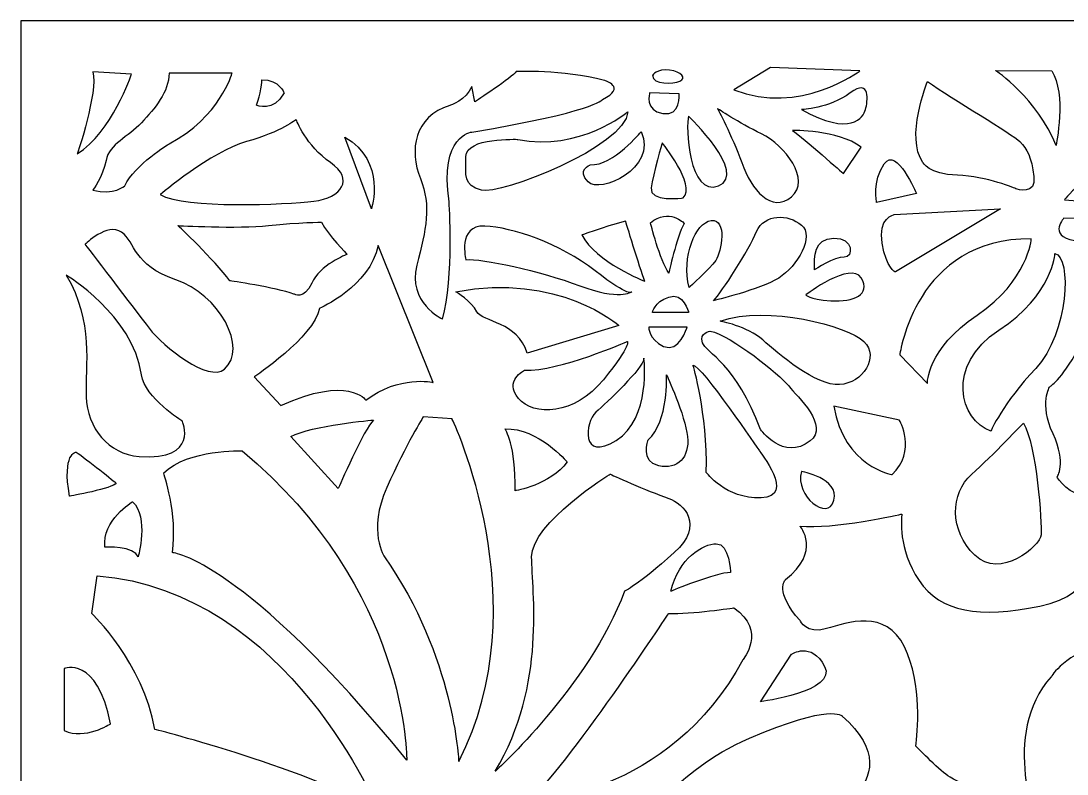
# Model space of a CAD drawing. Header units: centimetres. Extents: x 10.6 to 19.7, y -9 to 9.
# Drawn here: x 10.57 to 16.57, y 4.67 to 9 of the extents above; entities that cross this region are included whole.
import ezdxf

# ---------------------------------------------------------------- set-up
doc = ezdxf.new("R2010")
doc.units = ezdxf.units.CM
doc.header["$MEASUREMENT"] = 0
doc.layers.add('layer 1', color=7, linetype='Continuous')

msp = doc.modelspace()

# ---------------------------------------------------------------- linework, layer by layer
at = {"layer": 'layer 1', "color": 250}
msp.add_open_spline([(10.56679, 9.00077), (10.56679, 9.00077), (19.7069, 9.00077), (19.7069, 9.00077), (19.7069, 9.00077), (19.7069, 9.00077), (19.7069, -9.00021), (19.7069, -9.00021), (19.7069, -9.00021), (19.7069, -9.00021), (10.56679, -9.00021), (10.56679, -9.00021), (10.56679, -9.00021), (10.56679, -9.00021), (10.56679, 9.00077), (10.56679, 9.00077)], degree=3, knots=[0, 0, 0, 0, 0.2, 0.2, 0.2, 0.2, 0.4, 0.4, 0.4, 0.4, 0.6, 0.6, 0.6, 0.6, 1, 1, 1, 1], dxfattribs=at)
at = {"layer": 'layer 1', "color": 7}
for points, knots in [([(13.17352, 8.53591), (13.17352, 8.53591), (13.39357, 8.67979), (13.41048, 8.70942), (13.41048, 8.70942), (13.41048, 8.70942), (13.67285, 8.72211), (13.91827, 8.65864), (13.91827, 8.65864), (13.91827, 8.65864), (14.04945, 8.62055), (13.90557, 8.54861), (13.90557, 8.54861), (13.90557, 8.54861), (13.85057, 8.47667), (13.15661, 8.36242), (13.15661, 8.36242), (13.15661, 8.36242), (12.96618, 8.34549), (13.02542, 7.96043), (13.02542, 7.96043), (13.02542, 7.96043), (13.05504, 7.5288), (12.98734, 7.28761), (12.98734, 7.28761), (12.98734, 7.28761), (12.78422, 7.38493), (12.83923, 7.5965), (12.83923, 7.5965), (12.89424, 7.80809), (12.92387, 7.93503), (12.86039, 8.09584), (12.86039, 8.09584), (12.79692, 8.25663), (12.8223, 8.45129), (13.02965, 8.51476), (13.02965, 8.51476), (13.02965, 8.51476), (13.12275, 8.54438), (13.15661, 8.62478), (13.15661, 8.62478), (13.15661, 8.62478), (13.17352, 8.53591), (13.17352, 8.53591)], [0, 0, 0, 0, 0.0833333, 0.0833333, 0.0833333, 0.0833333, 0.1666667, 0.1666667, 0.1666667, 0.1666667, 0.25, 0.25, 0.25, 0.25, 0.3333333, 0.3333333, 0.3333333, 0.3333333, 0.4166667, 0.4166667, 0.4166667, 0.4166667, 0.5, 0.5, 0.5, 0.5, 0.5833333, 0.5833333, 0.5833333, 0.5833333, 0.6666667, 0.6666667, 0.6666667, 0.6666667, 0.75, 0.75, 0.75, 0.75, 0.8333333, 0.8333333, 0.8333333, 0.8333333, 1, 1, 1, 1]), ([(14.19332, 8.68825), (14.19332, 8.68825), (14.21872, 8.72634), (14.29064, 8.71788), (14.29064, 8.71788), (14.36259, 8.70942), (14.38797, 8.67134), (14.34989, 8.65441), (14.34989, 8.65441), (14.3118, 8.63748), (14.19332, 8.63325), (14.19332, 8.68825)], [0, 0, 0, 0, 0.25, 0.25, 0.25, 0.25, 0.5, 0.5, 0.5, 0.5, 1, 1, 1, 1]), ([(14.66091, 8.60574), (14.66091, 8.60574), (14.87037, 8.73269), (14.87037, 8.73269), (14.87037, 8.73269), (14.87037, 8.73269), (15.38448, 8.71365), (15.38448, 8.71365), (15.38448, 8.71365), (15.38448, 8.71365), (15.03539, 8.4534), (14.66091, 8.60574)], [0, 0, 0, 0, 0.25, 0.25, 0.25, 0.25, 0.5, 0.5, 0.5, 0.5, 1, 1, 1, 1]), ([(16.16267, 8.71618), (16.16267, 8.71618), (16.40386, 8.5537), (16.5105, 8.28455), (16.5105, 8.28455), (16.5105, 8.28455), (16.57144, 8.58416), (16.48511, 8.71365), (16.48511, 8.71365), (16.48511, 8.71365), (16.16267, 8.71618), (16.16267, 8.71618)], [0, 0, 0, 0, 0.25, 0.25, 0.25, 0.25, 0.5, 0.5, 0.5, 0.5, 1, 1, 1, 1]), ([(10.97947, 8.70729), (10.97947, 8.70729), (11.20163, 8.69461), (11.20163, 8.69461), (11.20163, 8.69461), (11.20163, 8.69461), (11.08738, 8.35819), (10.89061, 8.23759), (10.89061, 8.23759), (10.89061, 8.23759), (11.01121, 8.59304), (10.97947, 8.70729)], [0, 0, 0, 0, 0.25, 0.25, 0.25, 0.25, 0.5, 0.5, 0.5, 0.5, 1, 1, 1, 1]), ([(10.97947, 8.02813), (10.97947, 8.02813), (11.0366, 8.1043), (11.05564, 8.19951), (11.05564, 8.19951), (11.07468, 8.29472), (11.18259, 8.3328), (11.25875, 8.41532), (11.25875, 8.41532), (11.33492, 8.49783), (11.41744, 8.59304), (11.41744, 8.70095), (11.41744, 8.70095), (11.41744, 8.70095), (11.77923, 8.70095), (11.77923, 8.70095), (11.77923, 8.70095), (11.77923, 8.70095), (11.70942, 8.44706), (11.41744, 8.29472), (11.41744, 8.29472), (11.41744, 8.29472), (11.22068, 8.17411), (11.16355, 8.05351), (11.16355, 8.05351), (11.16355, 8.05351), (11.10007, 7.99638), (10.97947, 8.02813)], [0, 0, 0, 0, 0.125, 0.125, 0.125, 0.125, 0.25, 0.25, 0.25, 0.25, 0.375, 0.375, 0.375, 0.375, 0.5, 0.5, 0.5, 0.5, 0.625, 0.625, 0.625, 0.625, 0.75, 0.75, 0.75, 0.75, 1, 1, 1, 1]), ([(11.95061, 8.66287), (11.95061, 8.66287), (11.94427, 8.574), (11.91887, 8.51687), (11.91887, 8.51687), (11.91887, 8.51687), (12.02042, 8.47244), (12.07755, 8.5867), (12.07755, 8.5867), (12.07755, 8.5867), (12.05217, 8.66287), (11.95061, 8.66287)], [0, 0, 0, 0, 0.25, 0.25, 0.25, 0.25, 0.5, 0.5, 0.5, 0.5, 1, 1, 1, 1]), ([(15.04809, 8.49149), (15.04809, 8.49149), (15.20676, 8.49783), (15.32736, 8.5867), (15.32736, 8.5867), (15.44795, 8.67557), (15.42891, 8.53591), (15.41623, 8.49149), (15.41623, 8.49149), (15.40353, 8.44706), (15.3337, 8.3328), (15.04809, 8.49149)], [0, 0, 0, 0, 0.25, 0.25, 0.25, 0.25, 0.5, 0.5, 0.5, 0.5, 1, 1, 1, 1]), ([(15.77167, 8.65272), (15.77167, 8.65272), (15.64218, 8.32772), (15.74629, 8.18808), (15.74629, 8.18808), (15.74629, 8.18808), (15.77676, 8.11953), (15.94431, 8.11445), (15.94431, 8.11445), (16.11189, 8.10938), (16.28199, 8.03574), (16.28199, 8.03574), (16.28199, 8.03574), (16.28199, 8.03574), (16.39878, 7.99513), (16.38355, 8.10683), (16.38355, 8.10683), (16.36831, 8.21855), (16.34546, 8.26425), (16.30231, 8.3074), (16.30231, 8.3074), (16.25914, 8.35057), (15.91385, 8.5537), (15.77167, 8.65272)], [0, 0, 0, 0, 0.1428571, 0.1428571, 0.1428571, 0.1428571, 0.2857143, 0.2857143, 0.2857143, 0.2857143, 0.4285714, 0.4285714, 0.4285714, 0.4285714, 0.5714286, 0.5714286, 0.5714286, 0.5714286, 0.7142857, 0.7142857, 0.7142857, 0.7142857, 1, 1, 1, 1]), ([(14.17639, 8.5867), (14.17639, 8.5867), (14.34566, 8.58247), (14.34566, 8.58247), (14.34566, 8.58247), (14.34566, 8.58247), (14.35836, 8.45129), (14.25256, 8.46821), (14.25256, 8.46821), (14.14678, 8.48514), (14.17639, 8.5867), (14.17639, 8.5867)], [0, 0, 0, 0, 0.25, 0.25, 0.25, 0.25, 0.5, 0.5, 0.5, 0.5, 1, 1, 1, 1]), ([(14.05157, 8.47879), (14.05157, 8.47879), (13.77229, 8.24711), (13.42001, 8.3201), (13.42001, 8.3201), (13.42001, 8.3201), (13.12169, 8.3328), (13.12169, 8.22171), (13.12169, 8.22171), (13.12169, 8.11064), (13.10582, 8.05669), (13.21054, 8.02813), (13.21054, 8.02813), (13.31527, 7.99956), (14.03887, 8.27568), (14.05157, 8.47879)], [0, 0, 0, 0, 0.2, 0.2, 0.2, 0.2, 0.4, 0.4, 0.4, 0.4, 0.6, 0.6, 0.6, 0.6, 1, 1, 1, 1]), ([(14.56569, 8.49783), (14.56569, 8.49783), (14.68629, 8.41532), (14.81959, 8.35185), (14.81959, 8.35185), (14.95288, 8.28836), (15.10521, 8.08525), (14.99097, 7.99004), (14.99097, 7.99004), (14.87671, 7.89483), (14.76246, 8.02813), (14.70533, 8.18681), (14.70533, 8.18681), (14.64821, 8.34549), (14.56569, 8.49783), (14.56569, 8.49783)], [0, 0, 0, 0, 0.2, 0.2, 0.2, 0.2, 0.4, 0.4, 0.4, 0.4, 0.6, 0.6, 0.6, 0.6, 1, 1, 1, 1]), ([(11.36666, 8.00274), (11.36666, 8.00274), (11.65863, 8.25029), (11.86174, 8.3074), (11.86174, 8.3074), (12.06487, 8.36453), (12.14738, 8.43436), (12.14738, 8.43436), (12.14738, 8.43436), (12.14738, 8.43436), (12.2045, 8.28202), (12.34414, 8.18681), (12.34414, 8.18681), (12.48378, 8.0916), (12.40761, 7.9837), (12.24893, 7.96466), (12.24893, 7.96466), (12.09025, 7.94562), (11.5063, 7.92022), (11.36666, 8.00274)], [0, 0, 0, 0, 0.1666667, 0.1666667, 0.1666667, 0.1666667, 0.3333333, 0.3333333, 0.3333333, 0.3333333, 0.5, 0.5, 0.5, 0.5, 0.6666667, 0.6666667, 0.6666667, 0.6666667, 1, 1, 1, 1]), ([(14.40067, 8.4534), (14.40067, 8.4534), (14.74342, 8.12334), (14.57205, 8.05351), (14.57205, 8.05351), (14.40067, 7.9837), (14.38163, 8.40262), (14.40067, 8.4534)], [0, 0, 0, 0, 0.3333333, 0.3333333, 0.3333333, 0.3333333, 1, 1, 1, 1]), ([(14.12773, 8.36453), (14.12773, 8.36453), (13.96905, 8.16777), (13.83576, 8.17411), (13.83576, 8.17411), (13.83576, 8.17411), (13.75641, 8.14556), (13.82306, 8.07573), (13.82306, 8.07573), (13.88971, 8.00591), (14.22295, 8.1519), (14.12773, 8.36453)], [0, 0, 0, 0, 0.25, 0.25, 0.25, 0.25, 0.5, 0.5, 0.5, 0.5, 1, 1, 1, 1]), ([(14.99731, 8.37089), (14.99731, 8.37089), (15.25754, 8.37723), (15.39083, 8.27568), (15.39083, 8.27568), (15.39083, 8.27568), (15.28927, 8.12334), (15.28927, 8.12334), (15.28927, 8.12334), (15.28927, 8.12334), (15.06079, 8.32645), (14.99731, 8.37089)], [0, 0, 0, 0, 0.25, 0.25, 0.25, 0.25, 0.5, 0.5, 0.5, 0.5, 1, 1, 1, 1]), ([(12.42666, 8.3328), (12.42666, 8.3328), (12.57899, 7.92022), (12.57899, 7.92022), (12.57899, 7.92022), (12.57899, 7.92022), (12.66786, 8.19315), (12.42666, 8.3328)], [0, 0, 0, 0, 0.3333333, 0.3333333, 0.3333333, 0.3333333, 1, 1, 1, 1]), ([(14.24833, 8.30106), (14.24833, 8.30106), (14.4451, 8.05987), (14.36893, 7.9837), (14.36893, 7.9837), (14.36893, 7.9837), (14.17216, 7.9583), (14.18486, 8.04083), (14.18486, 8.04083), (14.19755, 8.12334), (14.24833, 8.30106), (14.24833, 8.30106)], [0, 0, 0, 0, 0.25, 0.25, 0.25, 0.25, 0.5, 0.5, 0.5, 0.5, 1, 1, 1, 1]), ([(15.4797, 7.9583), (15.4797, 7.9583), (15.7082, 8.00908), (15.7082, 8.00908), (15.7082, 8.00908), (15.7082, 8.00908), (15.59395, 8.28202), (15.52412, 8.18047), (15.52412, 8.18047), (15.45431, 8.07891), (15.4797, 7.9583), (15.4797, 7.9583)], [0, 0, 0, 0, 0.25, 0.25, 0.25, 0.25, 0.5, 0.5, 0.5, 0.5, 1, 1, 1, 1]), ([(16.55874, 7.97311), (16.55874, 7.97311), (16.73646, 8.21008), (16.9015, 8.06621), (16.9015, 8.06621), (16.9015, 8.06621), (16.96497, 7.96466), (16.88033, 7.94773), (16.88033, 7.94773), (16.88033, 7.94773), (16.55874, 7.97311), (16.55874, 7.97311)], [0, 0, 0, 0, 0.25, 0.25, 0.25, 0.25, 0.5, 0.5, 0.5, 0.5, 1, 1, 1, 1]), ([(14.28642, 7.55207), (14.28642, 7.55207), (14.33084, 7.75519), (14.37527, 7.8377), (14.37527, 7.8377), (14.37527, 7.8377), (14.28642, 7.92974), (14.18168, 7.84088), (14.18168, 7.84088), (14.18168, 7.84088), (14.23563, 7.62506), (14.28642, 7.55207)], [0, 0, 0, 0, 0.25, 0.25, 0.25, 0.25, 0.5, 0.5, 0.5, 0.5, 1, 1, 1, 1]), ([(14.54349, 7.39339), (14.54349, 7.39339), (14.81006, 7.45686), (14.91798, 7.52351), (14.91798, 7.52351), (15.02587, 7.59015), (15.12425, 7.76471), (15.04809, 7.82818), (15.04809, 7.82818), (14.97192, 7.89165), (14.83546, 7.89483), (14.79102, 7.7901), (14.79102, 7.7901), (14.7466, 7.68537), (14.59109, 7.44099), (14.54349, 7.39339)], [0, 0, 0, 0, 0.2, 0.2, 0.2, 0.2, 0.4, 0.4, 0.4, 0.4, 0.6, 0.6, 0.6, 0.6, 1, 1, 1, 1]), ([(16.19059, 7.92022), (16.19059, 7.92022), (15.58125, 7.88849), (15.58125, 7.88849), (15.58125, 7.88849), (15.58125, 7.88849), (15.48604, 7.86945), (15.51144, 7.72345), (15.51144, 7.72345), (15.53682, 7.57745), (15.58759, 7.55841), (15.58759, 7.55841), (15.58759, 7.55841), (15.58759, 7.55841), (16.19059, 7.92022), (16.19059, 7.92022)], [0, 0, 0, 0, 0.2, 0.2, 0.2, 0.2, 0.4, 0.4, 0.4, 0.4, 0.6, 0.6, 0.6, 0.6, 1, 1, 1, 1]), ([(10.93504, 7.71711), (10.93504, 7.71711), (11.06198, 7.84405), (11.14451, 7.78692), (11.14451, 7.78692), (11.22702, 7.72979), (11.20798, 7.5965), (11.45553, 7.51398), (11.45553, 7.51398), (11.70306, 7.43147), (11.87489, 7.11993), (11.7348, 6.99984), (11.7348, 6.99984), (11.64594, 6.92367), (11.3857, 7.1268), (11.30319, 7.23471), (11.30319, 7.23471), (11.22068, 7.3426), (10.93504, 7.71711), (10.93504, 7.71711)], [0, 0, 0, 0, 0.1666667, 0.1666667, 0.1666667, 0.1666667, 0.3333333, 0.3333333, 0.3333333, 0.3333333, 0.5, 0.5, 0.5, 0.5, 0.6666667, 0.6666667, 0.6666667, 0.6666667, 1, 1, 1, 1]), ([(12.43936, 7.65998), (12.43936, 7.65998), (12.33144, 7.76788), (12.29336, 7.84405), (12.29336, 7.84405), (12.29336, 7.84405), (12.16642, 7.84405), (11.9887, 7.825), (11.9887, 7.825), (11.81097, 7.80596), (11.46821, 7.825), (11.46821, 7.825), (11.46821, 7.825), (11.46821, 7.825), (11.67768, 7.62824), (11.76653, 7.50764), (11.76653, 7.50764), (11.76653, 7.50764), (12.02678, 7.46956), (12.13468, 7.43147), (12.13468, 7.43147), (12.13468, 7.43147), (12.19181, 7.39339), (12.23623, 7.49494), (12.23623, 7.49494), (12.28067, 7.5965), (12.43936, 7.65998), (12.43936, 7.65998)], [0, 0, 0, 0, 0.125, 0.125, 0.125, 0.125, 0.25, 0.25, 0.25, 0.25, 0.375, 0.375, 0.375, 0.375, 0.5, 0.5, 0.5, 0.5, 0.625, 0.625, 0.625, 0.625, 0.75, 0.75, 0.75, 0.75, 1, 1, 1, 1]), ([(13.12169, 7.62824), (13.12169, 7.62824), (13.07092, 7.82818), (13.22958, 7.82184), (13.22958, 7.82184), (13.38828, 7.81548), (13.66121, 7.72345), (13.86432, 7.56477), (13.86432, 7.56477), (14.06743, 7.40609), (14.07379, 7.44417), (14.07379, 7.44417), (14.07379, 7.44417), (14.07379, 7.44417), (14.00078, 7.39339), (13.77545, 7.47908), (13.77545, 7.47908), (13.55012, 7.56477), (13.21054, 7.63776), (13.12169, 7.62824)], [0, 0, 0, 0, 0.1666667, 0.1666667, 0.1666667, 0.1666667, 0.3333333, 0.3333333, 0.3333333, 0.3333333, 0.5, 0.5, 0.5, 0.5, 0.6666667, 0.6666667, 0.6666667, 0.6666667, 1, 1, 1, 1]), ([(13.78815, 7.77106), (13.78815, 7.77106), (14.00078, 7.84405), (14.03887, 7.8504), (14.03887, 7.8504), (14.03887, 7.8504), (14.11821, 7.58381), (14.14994, 7.50446), (14.14994, 7.50446), (14.14994, 7.50446), (13.8675, 7.61554), (13.78815, 7.77106)], [0, 0, 0, 0, 0.25, 0.25, 0.25, 0.25, 0.5, 0.5, 0.5, 0.5, 1, 1, 1, 1]), ([(14.40383, 7.46956), (14.40383, 7.46956), (14.52127, 7.57429), (14.55617, 7.62506), (14.55617, 7.62506), (14.59109, 7.67584), (14.62282, 7.86309), (14.53079, 7.85357), (14.53079, 7.85357), (14.43875, 7.84405), (14.35941, 7.6441), (14.40383, 7.46956)], [0, 0, 0, 0, 0.25, 0.25, 0.25, 0.25, 0.5, 0.5, 0.5, 0.5, 1, 1, 1, 1]), ([(16.55451, 7.86733), (16.55451, 7.86733), (16.85071, 7.85886), (16.85071, 7.85886), (16.85071, 7.85886), (16.85071, 7.85886), (16.85494, 7.72345), (16.65183, 7.73615), (16.65183, 7.73615), (16.44871, 7.74883), (16.55451, 7.86733), (16.55451, 7.86733)], [0, 0, 0, 0, 0.25, 0.25, 0.25, 0.25, 0.5, 0.5, 0.5, 0.5, 1, 1, 1, 1]), ([(15.12425, 7.57111), (15.12425, 7.57111), (15.2385, 7.64728), (15.29352, 7.64305), (15.29352, 7.64305), (15.34851, 7.63882), (15.34851, 7.75731), (15.23426, 7.75308), (15.23426, 7.75308), (15.12, 7.74883), (15.12, 7.64728), (15.12425, 7.57111)], [0, 0, 0, 0, 0.25, 0.25, 0.25, 0.25, 0.5, 0.5, 0.5, 0.5, 1, 1, 1, 1]), ([(16.36831, 7.74883), (16.36831, 7.74883), (16.34927, 7.50764), (16.05729, 7.31088), (16.05729, 7.31088), (15.76533, 7.1141), (15.77167, 6.91733), (15.77167, 6.91733), (15.77167, 6.91733), (15.77167, 6.91733), (15.61299, 7.08237), (15.61299, 7.08237), (15.61299, 7.08237), (15.61299, 7.08237), (15.70185, 7.75519), (16.36831, 7.74883)], [0, 0, 0, 0, 0.2, 0.2, 0.2, 0.2, 0.4, 0.4, 0.4, 0.4, 0.6, 0.6, 0.6, 0.6, 1, 1, 1, 1]), ([(11.90619, 6.95541), (11.90619, 6.95541), (12.24893, 7.18392), (12.28067, 7.34896), (12.28067, 7.34896), (12.28067, 7.34896), (12.57265, 7.4759), (12.61708, 7.71075), (12.61708, 7.71075), (12.61708, 7.71075), (12.93444, 6.92367), (12.93444, 6.92367), (12.93444, 6.92367), (12.93444, 6.92367), (12.73768, 6.96811), (12.54725, 6.82212), (12.54725, 6.82212), (12.54725, 6.82212), (12.4457, 6.96811), (12.05851, 6.79038), (12.05851, 6.79038), (12.05851, 6.79038), (11.90619, 6.95541), (11.90619, 6.95541)], [0, 0, 0, 0, 0.1428571, 0.1428571, 0.1428571, 0.1428571, 0.2857143, 0.2857143, 0.2857143, 0.2857143, 0.4285714, 0.4285714, 0.4285714, 0.4285714, 0.5714286, 0.5714286, 0.5714286, 0.5714286, 0.7142857, 0.7142857, 0.7142857, 0.7142857, 1, 1, 1, 1]), ([(16.50372, 7.66421), (16.50372, 7.66421), (16.49104, 7.42724), (16.18213, 7.22412), (16.18213, 7.22412), (15.87323, 7.02101), (15.95785, 6.70364), (16.13558, 6.64439), (16.13558, 6.64439), (16.13558, 6.64439), (16.20329, 6.80096), (16.39371, 7.00408), (16.39371, 7.00408), (16.58412, 7.20719), (16.60105, 7.64728), (16.50372, 7.66421)], [0, 0, 0, 0, 0.2, 0.2, 0.2, 0.2, 0.4, 0.4, 0.4, 0.4, 0.6, 0.6, 0.6, 0.6, 1, 1, 1, 1]), ([(15.07346, 7.42724), (15.07346, 7.42724), (15.3316, 7.6219), (15.39083, 7.52457), (15.39083, 7.52457), (15.45007, 7.42724), (15.34851, 7.38493), (15.21735, 7.39339), (15.21735, 7.39339), (15.08616, 7.40186), (15.07346, 7.42724), (15.07346, 7.42724)], [0, 0, 0, 0, 0.25, 0.25, 0.25, 0.25, 0.5, 0.5, 0.5, 0.5, 1, 1, 1, 1]), ([(10.82713, 7.53937), (10.82713, 7.53937), (11.20955, 7.31257), (11.25875, 6.96811), (11.25875, 6.96811), (11.27779, 6.83482), (11.49361, 6.70152), (11.49361, 6.70152), (11.49361, 6.70152), (11.49361, 6.70152), (11.59451, 6.47351), (11.24606, 6.49841), (11.24606, 6.49841), (11.06834, 6.5111), (10.94774, 6.66344), (10.94138, 6.84116), (10.94138, 6.84116), (10.93504, 7.01888), (10.98583, 7.27279), (10.82713, 7.53937)], [0, 0, 0, 0, 0.1666667, 0.1666667, 0.1666667, 0.1666667, 0.3333333, 0.3333333, 0.3333333, 0.3333333, 0.5, 0.5, 0.5, 0.5, 0.6666667, 0.6666667, 0.6666667, 0.6666667, 1, 1, 1, 1]), ([(13.06456, 7.44417), (13.06456, 7.44417), (13.15343, 7.39021), (13.18517, 7.32992), (13.18517, 7.32992), (13.2169, 7.26961), (13.42001, 7.27279), (13.47395, 7.09189), (13.47395, 7.09189), (13.47395, 7.09189), (14.00078, 7.25057), (14.00078, 7.25057), (14.00078, 7.25057), (14.00078, 7.25057), (13.65169, 7.55841), (13.06456, 7.44417)], [0, 0, 0, 0, 0.2, 0.2, 0.2, 0.2, 0.4, 0.4, 0.4, 0.4, 0.6, 0.6, 0.6, 0.6, 1, 1, 1, 1]), ([(16.71361, 7.55841), (16.71361, 7.55841), (16.73646, 7.30198), (16.63744, 7.11664), (16.63744, 7.11664), (16.53843, 6.93129), (16.47495, 6.90082), (16.47495, 6.90082), (16.47495, 6.90082), (16.47495, 6.90082), (16.41148, 6.80435), (16.49273, 6.62916), (16.49273, 6.62916), (16.57397, 6.45397), (16.51558, 6.38035), (16.51558, 6.38035), (16.51558, 6.38035), (16.51558, 6.38035), (16.59935, 6.2534), (16.67299, 6.29148), (16.67299, 6.29148), (16.74662, 6.32957), (16.8558, 6.46667), (16.85325, 6.68756), (16.85325, 6.68756), (16.85071, 6.90844), (16.8558, 7.45686), (16.71361, 7.55841)], [0, 0, 0, 0, 0.125, 0.125, 0.125, 0.125, 0.25, 0.25, 0.25, 0.25, 0.375, 0.375, 0.375, 0.375, 0.5, 0.5, 0.5, 0.5, 0.625, 0.625, 0.625, 0.625, 0.75, 0.75, 0.75, 0.75, 1, 1, 1, 1]), ([(14.19332, 7.32569), (14.19332, 7.32569), (14.40067, 7.32569), (14.40067, 7.32569), (14.40067, 7.32569), (14.40067, 7.32569), (14.37106, 7.44417), (14.28642, 7.41454), (14.28642, 7.41454), (14.20179, 7.38493), (14.19332, 7.32569), (14.19332, 7.32569)], [0, 0, 0, 0, 0.25, 0.25, 0.25, 0.25, 0.5, 0.5, 0.5, 0.5, 1, 1, 1, 1]), ([(14.58157, 7.27596), (14.58157, 7.27596), (14.73707, 7.24739), (14.82594, 7.16806), (14.82594, 7.16806), (14.9148, 7.08871), (15.13377, 6.90147), (15.26707, 6.91099), (15.26707, 6.91099), (15.40035, 6.92051), (15.49874, 7.06967), (15.4067, 7.15854), (15.4067, 7.15854), (15.31467, 7.24739), (14.85133, 7.37117), (14.58157, 7.27596)], [0, 0, 0, 0, 0.2, 0.2, 0.2, 0.2, 0.4, 0.4, 0.4, 0.4, 0.6, 0.6, 0.6, 0.6, 1, 1, 1, 1]), ([(14.17216, 7.24105), (14.17216, 7.24105), (14.3922, 7.24105), (14.3922, 7.24105), (14.3922, 7.24105), (14.3922, 7.24105), (14.34566, 7.08871), (14.2568, 7.13102), (14.2568, 7.13102), (14.16793, 7.17335), (14.17216, 7.24105), (14.17216, 7.24105)], [0, 0, 0, 0, 0.25, 0.25, 0.25, 0.25, 0.5, 0.5, 0.5, 0.5, 1, 1, 1, 1]), ([(14.52445, 7.21883), (14.52445, 7.21883), (14.46096, 7.20931), (14.48, 7.15218), (14.48, 7.15218), (14.49905, 7.09505), (14.67677, 7.0284), (14.81324, 6.65392), (14.81324, 6.65392), (14.81324, 6.65392), (14.94405, 6.46783), (15.09886, 6.58727), (15.09886, 6.58727), (15.20994, 6.67296), (15.02587, 6.84116), (14.9751, 6.90463), (14.9751, 6.90463), (14.92432, 6.96811), (14.64504, 7.19344), (14.52445, 7.21883)], [0, 0, 0, 0, 0.1666667, 0.1666667, 0.1666667, 0.1666667, 0.3333333, 0.3333333, 0.3333333, 0.3333333, 0.5, 0.5, 0.5, 0.5, 0.6666667, 0.6666667, 0.6666667, 0.6666667, 1, 1, 1, 1]), ([(14.04839, 7.15854), (14.04839, 7.15854), (13.65486, 6.98716), (13.45809, 6.9935), (13.45809, 6.9935), (13.45809, 6.9935), (13.33749, 6.93319), (13.42318, 6.83164), (13.42318, 6.83164), (13.50887, 6.73009), (13.74689, 6.73326), (13.91193, 6.93955), (13.91193, 6.93955), (14.07695, 7.14584), (14.04839, 7.15854), (14.04839, 7.15854)], [0, 0, 0, 0, 0.2, 0.2, 0.2, 0.2, 0.4, 0.4, 0.4, 0.4, 0.6, 0.6, 0.6, 0.6, 1, 1, 1, 1]), ([(14.1436, 7.06333), (14.1436, 7.06333), (14.18803, 6.7174), (13.98492, 6.59045), (13.98492, 6.59045), (13.78181, 6.46349), (13.80402, 6.69518), (13.8675, 6.75231), (13.8675, 6.75231), (13.93097, 6.80942), (14.14043, 7.00302), (14.1436, 7.06333)], [0, 0, 0, 0, 0.25, 0.25, 0.25, 0.25, 0.5, 0.5, 0.5, 0.5, 1, 1, 1, 1]), ([(14.42605, 7.02206), (14.42605, 7.02206), (14.50857, 6.75231), (14.50222, 6.40637), (14.50222, 6.40637), (14.50222, 6.40637), (14.6133, 6.25403), (14.81642, 6.26038), (14.81642, 6.26038), (15.01953, 6.26673), (14.8069, 6.53014), (14.8069, 6.53014), (14.8069, 6.53014), (14.8069, 6.53014), (14.47048, 7.0284), (14.42605, 7.02206)], [0, 0, 0, 0, 0.2, 0.2, 0.2, 0.2, 0.4, 0.4, 0.4, 0.4, 0.6, 0.6, 0.6, 0.6, 1, 1, 1, 1]), ([(14.27372, 6.96811), (14.27372, 6.96811), (14.28642, 6.70152), (14.16898, 6.59363), (14.16898, 6.59363), (14.16898, 6.59363), (14.12139, 6.46667), (14.22929, 6.44445), (14.22929, 6.44445), (14.3372, 6.42224), (14.40701, 6.49206), (14.39431, 6.61267), (14.39431, 6.61267), (14.38163, 6.73326), (14.27372, 6.96811), (14.27372, 6.96811)], [0, 0, 0, 0, 0.2, 0.2, 0.2, 0.2, 0.4, 0.4, 0.4, 0.4, 0.6, 0.6, 0.6, 0.6, 1, 1, 1, 1]), ([(15.23426, 6.78828), (15.23426, 6.78828), (15.61088, 6.70788), (15.61088, 6.70788), (15.61088, 6.70788), (15.61088, 6.70788), (15.71243, 6.53014), (15.56856, 6.39473), (15.56856, 6.39473), (15.56856, 6.39473), (15.29352, 6.43704), (15.23426, 6.78828)], [0, 0, 0, 0, 0.25, 0.25, 0.25, 0.25, 0.5, 0.5, 0.5, 0.5, 1, 1, 1, 1]), ([(12.38857, 6.31433), (12.38857, 6.31433), (12.54091, 6.66344), (12.59169, 6.70788), (12.59169, 6.70788), (12.59169, 6.70788), (12.23623, 6.67614), (12.11564, 6.61267), (12.11564, 6.61267), (12.11564, 6.61267), (12.38857, 6.31433), (12.38857, 6.31433)], [0, 0, 0, 0, 0.25, 0.25, 0.25, 0.25, 0.5, 0.5, 0.5, 0.5, 1, 1, 1, 1]), ([(12.87731, 6.72691), (12.87731, 6.72691), (13.04235, 6.71422), (13.04235, 6.71422), (13.04235, 6.71422), (13.04235, 6.71422), (13.55012, 5.65421), (13.08044, 4.74652), (13.08044, 4.74652), (13.08044, 4.74652), (13.05504, 5.34953), (12.65516, 5.9208), (12.65516, 5.9208), (12.65516, 5.9208), (12.55361, 6.06678), (12.66786, 6.32068), (12.66786, 6.32068), (12.7821, 6.57458), (12.87731, 6.72691), (12.87731, 6.72691)], [0, 0, 0, 0, 0.1666667, 0.1666667, 0.1666667, 0.1666667, 0.3333333, 0.3333333, 0.3333333, 0.3333333, 0.5, 0.5, 0.5, 0.5, 0.6666667, 0.6666667, 0.6666667, 0.6666667, 1, 1, 1, 1]), ([(16.32261, 6.6901), (16.32261, 6.6901), (16.14744, 6.50476), (16.02557, 6.39558), (16.02557, 6.39558), (15.90369, 6.2864), (15.89608, 6.07314), (16.04333, 5.93095), (16.04333, 5.93095), (16.19059, 5.78876), (16.4191, 5.98427), (16.42418, 6.04774), (16.42418, 6.04774), (16.42925, 6.11121), (16.39878, 6.56823), (16.32261, 6.6901)], [0, 0, 0, 0, 0.2, 0.2, 0.2, 0.2, 0.4, 0.4, 0.4, 0.4, 0.6, 0.6, 0.6, 0.6, 1, 1, 1, 1]), ([(13.34701, 6.65709), (13.34701, 6.65709), (13.41048, 6.56188), (13.40414, 6.30163), (13.40414, 6.30163), (13.40414, 6.30163), (13.60725, 6.33337), (13.70246, 6.46667), (13.70246, 6.46667), (13.70246, 6.46667), (13.53744, 6.66344), (13.34701, 6.65709)], [0, 0, 0, 0, 0.25, 0.25, 0.25, 0.25, 0.5, 0.5, 0.5, 0.5, 1, 1, 1, 1]), ([(11.11276, 6.34607), (11.11276, 6.34607), (10.94138, 6.48571), (10.88426, 6.5238), (10.88426, 6.5238), (10.88426, 6.5238), (10.80175, 6.51746), (10.84617, 6.26991), (10.84617, 6.26991), (10.84617, 6.26991), (11.10007, 6.31433), (11.11276, 6.34607)], [0, 0, 0, 0, 0.25, 0.25, 0.25, 0.25, 0.5, 0.5, 0.5, 0.5, 1, 1, 1, 1]), ([(11.3857, 6.4032), (11.3857, 6.4032), (11.46821, 6.16834), (11.43648, 5.94619), (11.43648, 5.94619), (11.43648, 5.94619), (11.8427, 5.9081), (12.7821, 4.75288), (12.7821, 4.75288), (12.7821, 4.75288), (12.7948, 5.73672), (11.83636, 6.53014), (11.83636, 6.53014), (11.83636, 6.53014), (11.53168, 6.54284), (11.3857, 6.4032)], [0, 0, 0, 0, 0.2, 0.2, 0.2, 0.2, 0.4, 0.4, 0.4, 0.4, 0.6, 0.6, 0.6, 0.6, 1, 1, 1, 1]), ([(13.28989, 4.68939), (13.28989, 4.68939), (13.82942, 5.17815), (14.03252, 5.72402), (14.03252, 5.72402), (14.03252, 5.72402), (14.10278, 5.75389), (14.31816, 5.94619), (14.31816, 5.94619), (14.49588, 6.10487), (14.37029, 6.22785), (14.28642, 6.25721), (14.28642, 6.25721), (14.15946, 6.30163), (13.95001, 6.39684), (13.95001, 6.39684), (13.95001, 6.39684), (13.95001, 6.39684), (13.49935, 6.11757), (13.49935, 5.9208), (13.49935, 5.9208), (13.49935, 5.72402), (13.58821, 5.19085), (13.28989, 4.68939)], [0, 0, 0, 0, 0.1428571, 0.1428571, 0.1428571, 0.1428571, 0.2857143, 0.2857143, 0.2857143, 0.2857143, 0.4285714, 0.4285714, 0.4285714, 0.4285714, 0.5714286, 0.5714286, 0.5714286, 0.5714286, 0.7142857, 0.7142857, 0.7142857, 0.7142857, 1, 1, 1, 1]), ([(15.04809, 6.41166), (15.04809, 6.41166), (15.26812, 6.37357), (15.23426, 6.24662), (15.23426, 6.24662), (15.20042, 6.11968), (15.01001, 6.27202), (15.04809, 6.41166)], [0, 0, 0, 0, 0.3333333, 0.3333333, 0.3333333, 0.3333333, 1, 1, 1, 1]), ([(11.20798, 6.23816), (11.20798, 6.23816), (11.03025, 6.13025), (11.0493, 5.97793), (11.0493, 5.97793), (11.0493, 5.97793), (11.22068, 5.98427), (11.23972, 5.9208), (11.23972, 5.9208), (11.23972, 5.9208), (11.30319, 6.14929), (11.20798, 6.23816)], [0, 0, 0, 0, 0.25, 0.25, 0.25, 0.25, 0.5, 0.5, 0.5, 0.5, 1, 1, 1, 1]), ([(15.70565, 4.83411), (15.70565, 4.83411), (15.83006, 4.70463), (15.88846, 4.66401), (15.88846, 4.66401), (15.94686, 4.62339), (16.24137, 4.50405), (16.4064, 4.35171), (16.4064, 4.35171), (16.4064, 4.35171), (16.18552, 4.90522), (16.48257, 5.23274), (16.48257, 5.23274), (16.48257, 5.23274), (16.55874, 5.3673), (16.81009, 5.43332), (16.81009, 5.43332), (16.81009, 5.43332), (16.86341, 5.42823), (16.85325, 5.52979), (16.85325, 5.52979), (16.8431, 5.63136), (16.88371, 5.8954), (16.90403, 5.97157), (16.90403, 5.97157), (16.90403, 5.97157), (16.71361, 5.9538), (16.71361, 5.9538), (16.71361, 5.9538), (16.71361, 5.9538), (16.76439, 5.71006), (16.41656, 5.63897), (16.41656, 5.63897), (16.06873, 5.56787), (15.84784, 5.60089), (15.72344, 5.78623), (15.72344, 5.78623), (15.59902, 5.97157), (15.62442, 6.14168), (15.62442, 6.16708), (15.62442, 6.16708), (15.62442, 6.16708), (15.2258, 6.07821), (15.04048, 6.09852), (15.04048, 6.09852), (15.04048, 6.09852), (15.16487, 5.95127), (14.95669, 5.79131), (14.95669, 5.79131), (14.95669, 5.79131), (14.89067, 5.72276), (15.04048, 5.55519), (15.04048, 5.55519), (15.04048, 5.55519), (15.07601, 5.47394), (15.1928, 5.50949), (15.1928, 5.50949), (15.30959, 5.54502), (15.53301, 5.62374), (15.63965, 5.40538), (15.63965, 5.40538), (15.74629, 5.18704), (15.71327, 4.90775), (15.70565, 4.83411)], [0, 0, 0, 0, 0.0588235, 0.0588235, 0.0588235, 0.0588235, 0.1176471, 0.1176471, 0.1176471, 0.1176471, 0.1764706, 0.1764706, 0.1764706, 0.1764706, 0.2352941, 0.2352941, 0.2352941, 0.2352941, 0.2941176, 0.2941176, 0.2941176, 0.2941176, 0.3529412, 0.3529412, 0.3529412, 0.3529412, 0.4117647, 0.4117647, 0.4117647, 0.4117647, 0.4705882, 0.4705882, 0.4705882, 0.4705882, 0.5294118, 0.5294118, 0.5294118, 0.5294118, 0.5882353, 0.5882353, 0.5882353, 0.5882353, 0.6470588, 0.6470588, 0.6470588, 0.6470588, 0.7058824, 0.7058824, 0.7058824, 0.7058824, 0.7647059, 0.7647059, 0.7647059, 0.7647059, 0.8235294, 0.8235294, 0.8235294, 0.8235294, 0.8823529, 0.8823529, 0.8823529, 0.8823529, 1, 1, 1, 1]), ([(14.29912, 5.72402), (14.29912, 5.72402), (14.55935, 5.83193), (14.64186, 5.83193), (14.64186, 5.83193), (14.64186, 5.83193), (14.63552, 5.99697), (14.55935, 5.99697), (14.55935, 5.99697), (14.48318, 5.99697), (14.34354, 5.91444), (14.29912, 5.72402)], [0, 0, 0, 0, 0.25, 0.25, 0.25, 0.25, 0.5, 0.5, 0.5, 0.5, 1, 1, 1, 1]), ([(12.62342, 4.45454), (12.62342, 4.45454), (12.10929, 5.72402), (11.00487, 5.81289), (11.00487, 5.81289), (11.00487, 5.81289), (10.97313, 5.59708), (10.97313, 5.59708), (10.97313, 5.59708), (10.97313, 5.59708), (11.27145, 5.31145), (11.33492, 4.9306), (11.33492, 4.9306), (11.33492, 4.9306), (12.27432, 4.68939), (12.62342, 4.45454)], [0, 0, 0, 0, 0.2, 0.2, 0.2, 0.2, 0.4, 0.4, 0.4, 0.4, 0.6, 0.6, 0.6, 0.6, 1, 1, 1, 1]), ([(13.46761, 4.50533), (13.46761, 4.50533), (14.29276, 4.54341), (14.71169, 5.33049), (14.71169, 5.33049), (14.71169, 5.33049), (14.85133, 5.49551), (14.66091, 5.62881), (14.66091, 5.62881), (14.66091, 5.62881), (14.41335, 5.59072), (14.28642, 5.59708), (14.28642, 5.59708), (14.28642, 5.59708), (13.70246, 4.70843), (13.46761, 4.50533)], [0, 0, 0, 0, 0.2, 0.2, 0.2, 0.2, 0.4, 0.4, 0.4, 0.4, 0.6, 0.6, 0.6, 0.6, 1, 1, 1, 1]), ([(14.81324, 5.08928), (14.81324, 5.08928), (15.25754, 5.14641), (15.18138, 5.2924), (15.18138, 5.2924), (15.10521, 5.43839), (14.99097, 5.36222), (14.99097, 5.36222), (14.99097, 5.36222), (14.99097, 5.36222), (14.81324, 5.08928), (14.81324, 5.08928)], [0, 0, 0, 0, 0.25, 0.25, 0.25, 0.25, 0.5, 0.5, 0.5, 0.5, 1, 1, 1, 1]), ([(10.81445, 4.92426), (10.81445, 4.92426), (10.81445, 5.2797), (10.81445, 5.2797), (10.81445, 5.2797), (10.81445, 5.2797), (11.00487, 5.35587), (11.08102, 4.96234), (11.08102, 4.96234), (11.08102, 4.96234), (10.93504, 4.86713), (10.81445, 4.92426)], [0, 0, 0, 0, 0.25, 0.25, 0.25, 0.25, 0.5, 0.5, 0.5, 0.5, 1, 1, 1, 1]), ([(13.60091, 4.28316), (13.60091, 4.28316), (14.33084, 4.05465), (15.08616, 4.37837), (15.08616, 4.37837), (15.08616, 4.37837), (15.72725, 4.61324), (15.28293, 5.00677), (15.28293, 5.00677), (15.28293, 5.00677), (15.21946, 5.08294), (14.74977, 4.87982), (14.74977, 4.87982), (14.28007, 4.67671), (14.27372, 4.39742), (13.60091, 4.28316)], [0, 0, 0, 0, 0.2, 0.2, 0.2, 0.2, 0.4, 0.4, 0.4, 0.4, 0.6, 0.6, 0.6, 0.6, 1, 1, 1, 1])]:
    msp.add_open_spline(points, degree=3, knots=knots, dxfattribs=at)

doc.saveas('drawing.dxf')
